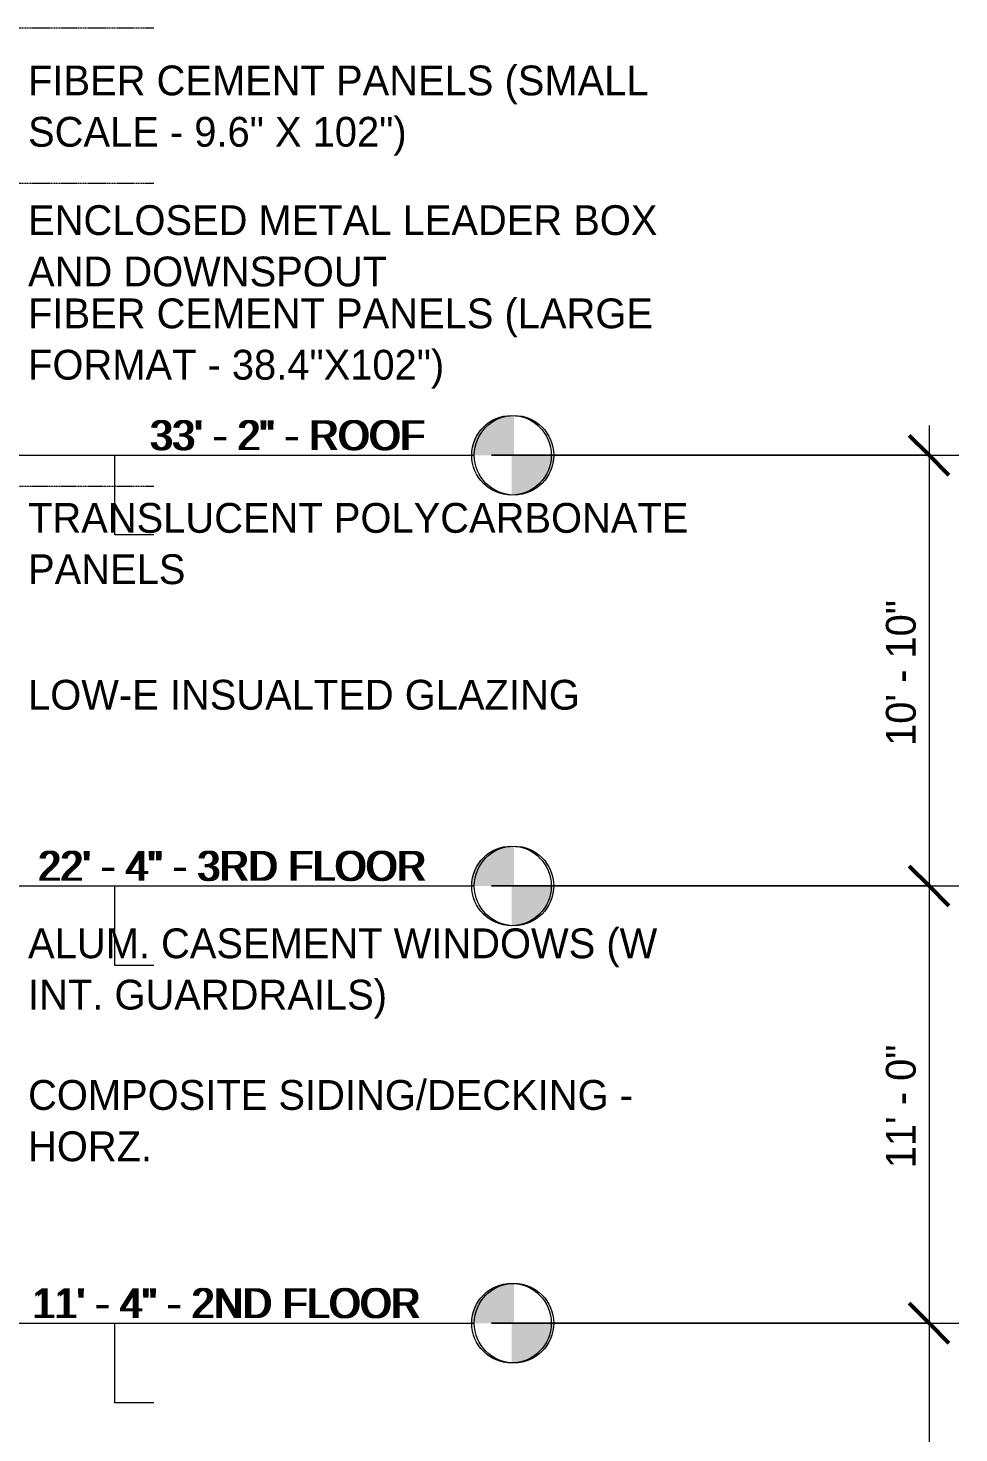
# Model space of a CAD drawing. Header units: inches. Extents: x -4169 to 1631, y -238 to 585.
# Drawn here: x -1948.9 to -1668, y 102.9 to 527 of the extents above; entities that cross this region are included whole.
import ezdxf

# ---------------------------------------------------------------- set-up
doc = ezdxf.new("R2010")
doc.units = ezdxf.units.IN
doc.header["$MEASUREMENT"] = 0
doc.linetypes.add('Aligning Line 1_8_', pattern=[0.25, 0.125, -0.125])
doc.linetypes.add('Grid Line 1_2_', pattern=[0.875, 0.5, -0.125, 0.125, -0.125])
for name, color, linetype, lineweight in [('0-1', 7, 'Continuous', 5), ('0-2', 191, 'Continuous', 5), ('0-4', 165, 'Continuous', 5), ('A-ANNO-DIMS', 211, 'Continuous', 9), ('A-ANNO-DIMS-96', 211, 'Continuous', 9), ('A-FLOR-1', 253, 'Continuous', 13), ('A-FLOR-LEVL', 51, 'Continuous', 9), ('A-FLOR-LEVL-1', 51, 'Grid Line 1_2_', 9), ('A-FLOR-LEVL-2', 9, 'Continuous', 9), ('A-FLOR-LEVL-3', 147, 'Continuous', 9), ('G-ANNO-SYMB', 111, 'Aligning Line 1_8_', 9), ('G-ANNO-SYMB-1', 9, 'Aligning Line 1_8_', 9), ('G-ANNO-SYMB-2', 147, 'Aligning Line 1_8_', 9), ('G-ANNO-TEXT', 231, 'Continuous', 9)]:
    doc.layers.add(name, color=color, linetype=linetype, lineweight=lineweight)
doc.styles.add('Century Gothic', font='ufonts.com_century-gothic.ttf', dxfattribs={"height": 9})
doc.dimstyles.new('OD__1_8__Tol__', dxfattribs={"dimscale": 12, "dimtxt": 9.397514, "dimasz": 1, "dimexe": 0.75, "dimexo": 0.5, "dimgap": 0.125, "dimtad": 1, "dimdec": 3, "dimrnd": 0.125, "dimzin": 3, "dimdsep": 46, "dimlunit": 4, "dimtxsty": 'Century Gothic', "dimblk1": 'OBLIQUE', "dimblk2": 'OBLIQUE', "dimsah": 1, "dimcen": 0.09, "dimdle": 0.75, "dimazin": 0, "dimtfac": 1, "dimtdec": 4, "dimtix": 1, "dimtmove": 0, "dimatfit": 3, "dimfxl": 1, "dimtvp": 1, "dimtfill": 1, "dimfrac": 2, "dimtolj": 1, "dimtzin": 0, "dimarcsym": 2})

# ---------------------------------------------------------------- blocks, each defined once
blk = doc.blocks.new('Level - Level Head - Circle-V49-BUILDING ELEVATION - WEST')
at = {"layer": 'A-FLOR-LEVL'}
h = blk.add_hatch(color=256, dxfattribs=at)
edge = h.paths.add_edge_path(flags=0)
edge.add_line((-1802.21, 0), (-1814.21, 0))
edge.add_arc((-1802.21, 0), 12, 90, 180, ccw=False)
edge.add_line((-1802.21, 12), (-1802.21, 0))
h = blk.add_hatch(color=256, dxfattribs=at)
edge = h.paths.add_edge_path(flags=0)
edge.add_line((-1802.21, -12), (-1802.21, 0))
edge.add_line((-1802.21, 0), (-1790.21, 0))
edge.add_arc((-1802.21, 0), 12, 270, 360, ccw=False)
at = {"layer": 'A-FLOR-LEVL-2'}
blk.add_circle((-1802.21, 0), 12, dxfattribs=at)
blk = doc.blocks.new('CTR - 2nd Phase_rvt-1-BUILDING ELEVATION - WEST')
at = {"layer": 'A-FLOR-1'}
for p, q in [((-1922.72, 398), (-1910.9, 398)), ((-1922.72, 374), (-1922.72, 398)), ((-1910.9, 374), (-1922.72, 374)), ((-1922.72, 268), (-1910.9, 268)), ((-1922.72, 244), (-1922.72, 268)), ((-1910.9, 244), (-1922.72, 244)), ((-1922.72, 136), (-1910.9, 136)), ((-1922.72, 112), (-1922.72, 136)), ((-1910.9, 112), (-1922.72, 112))]:
    blk.add_line(p, q, dxfattribs=at)
at = {"layer": 'A-FLOR-LEVL-1'}
for p, q in [((-4168.71, 398), (-1814.21, 398)), ((-4168.71, 268), (-1814.21, 268)), ((-4168.71, 136), (-1814.21, 136))]:
    blk.add_line(p, q, dxfattribs=at)
at = {"layer": 'G-ANNO-SYMB-1'}
for p, q in [((-1910.9, 526.95), (-4072, 526.95)), ((-1910.9, 388.59), (-4072, 388.59))]:
    blk.add_line(p, q, dxfattribs=at)
at = {"layer": '0-2'}
for p in [(0, 398), (0, 268), (0, 136)]:
    blk.add_blockref('Level - Level Head - Circle-V49-BUILDING ELEVATION - WEST', p, dxfattribs=at)
at = {"layer": 'A-FLOR-LEVL', "char_height": 9, "attachment_point": 1, "style": 'Century Gothic'}
for s, insert, width in [('33\' - 2" - ROOF', (-1911.58, 408.55), 104.232), ('22\' - 4" - 3RD FLOOR', (-1945.33, 278.55), 145.137), ('11\' - 4" - 2ND FLOOR', (-1947.07, 146.55), 147.258)]:
    blk.add_mtext(s, dxfattribs=dict(at, insert=insert, width=width))
blk = doc.blocks.new('CTR  - Topography_rvt-1-BUILDING ELEVATION - WEST')
at = {"layer": 'G-ANNO-SYMB-2'}
blk.add_line((-1910.9, 480), (-4072, 480), dxfattribs=at)
blk = doc.blocks.new('Level - Level Head - Circle-V50-BUILDING ELEVATION - WEST')
at = {"layer": 'A-FLOR-LEVL'}
h = blk.add_hatch(color=256, dxfattribs=at)
edge = h.paths.add_edge_path(flags=0)
edge.add_line((-1802.21, 0), (-1814.21, 0))
edge.add_arc((-1802.21, 0), 12, 90, 180, ccw=False)
edge.add_line((-1802.21, 12), (-1802.21, 0))
h = blk.add_hatch(color=256, dxfattribs=at)
edge = h.paths.add_edge_path(flags=0)
edge.add_line((-1802.21, -12), (-1802.21, 0))
edge.add_line((-1802.21, 0), (-1790.21, 0))
edge.add_arc((-1802.21, 0), 12, 270, 360, ccw=False)
at = {"layer": 'A-FLOR-LEVL-3'}
blk.add_circle((-1802.21, 0), 12, dxfattribs=at)
blk = doc.blocks.new('CTR - 1st Phase - Common Walls_rvt-1-BUILDING ELEVATION - WEST')
at = {"layer": 'A-FLOR-LEVL-1'}
for p, q in [((-4168.71, 398), (-1814.21, 398)), ((-4168.71, 268), (-1814.21, 268)), ((-4168.71, 136), (-1814.21, 136))]:
    blk.add_line(p, q, dxfattribs=at)
at = {"layer": 'G-ANNO-SYMB-2'}
for p, q in [((-1910.9, 526.95), (-4072, 526.95)), ((-1910.9, 526.95), (-4072, 526.95)), ((-1910.9, 480), (-4072, 480))]:
    blk.add_line(p, q, dxfattribs=at)
at = {"layer": '0-4'}
for p in [(0, 398), (0, 268), (0, 136)]:
    blk.add_blockref('Level - Level Head - Circle-V50-BUILDING ELEVATION - WEST', p, dxfattribs=at)
at = {"layer": 'A-FLOR-LEVL', "char_height": 9, "attachment_point": 1, "style": 'Century Gothic'}
for s, insert, width in [('33\' - 2" - ROOF', (-1911.58, 408.55), 104.232), ('22\' - 4" - 3RD FLOOR', (-1945.33, 278.55), 145.137), ('11\' - 4" - 2ND FLOOR', (-1947.07, 146.55), 147.258)]:
    blk.add_mtext(s, dxfattribs=dict(at, insert=insert, width=width))
blk = doc.blocks.new('Level - Level Head - Circle-50818-BUILDING ELEVATION - WEST')
at = {"layer": 'A-FLOR-LEVL'}
h = blk.add_hatch(color=256, dxfattribs=at)
edge = h.paths.add_edge_path(flags=0)
edge.add_line((-1802.96, 0), (-1814.96, 0))
edge.add_arc((-1802.96, 0), 12, 90, 180, ccw=False)
edge.add_line((-1802.96, 12), (-1802.96, 0))
h = blk.add_hatch(color=256, dxfattribs=at)
edge = h.paths.add_edge_path(flags=0)
edge.add_line((-1802.96, -12), (-1802.96, 0))
edge.add_line((-1802.96, 0), (-1790.96, 0))
edge.add_arc((-1802.96, 0), 12, 270, 360, ccw=False)
blk.add_circle((-1802.96, 0), 12, dxfattribs=at)
blk = doc.blocks.new('DIMBLOCK1-BUILDING ELEVATION - WEST')
at = {"layer": 'A-ANNO-DIMS-96', "lineweight": 50}
for p, q in [((-1676.95, 398), (-1682.95, 404)), ((-1676.95, 398), (-1670.95, 392)), ((-1676.95, 268), (-1682.95, 274)), ((-1676.95, 268), (-1670.95, 262))]:
    blk.add_line(p, q, dxfattribs=at)
at = {"layer": 'A-ANNO-DIMS-96'}
for p, q in [((-1676.95, 407), (-1676.95, 268)), ((-1808.96, 398), (-1667.95, 398)), ((-1676.95, 398), (-1808.96, 398)), ((-1808.96, 268), (-1667.95, 268)), ((-1676.95, 268), (-1808.96, 268))]:
    blk.add_line(p, q, dxfattribs=at)
at = {"layer": 'A-ANNO-DIMS-96', "color": 0, "insert": (-1689.99, 310.25), "char_height": 9, "width": 54.5951, "attachment_point": 1, "rotation": 90, "line_spacing_factor": 0.984502, "style": 'Century Gothic', "bg_fill": 3, "box_fill_scale": 1.25, "bg_fill_color": 256, "bg_fill_true_color": 13158600, "bg_fill_transparency": 0}
blk.add_mtext('10\' - 10"', dxfattribs=at)
blk = doc.blocks.new('_Oblique')
at = {"color": 0, "linetype": 'ByBlock', "lineweight": -2}
blk.add_line((-0.5, -0.5), (0.5, 0.5), dxfattribs=at)
blk = doc.blocks.new('DIMBLOCK2-BUILDING ELEVATION - WEST')
at = {"layer": 'A-ANNO-DIMS-96', "lineweight": 50}
for p, q in [((-1676.95, 268), (-1682.95, 274)), ((-1676.95, 268), (-1670.95, 262)), ((-1676.95, 136), (-1682.95, 142)), ((-1676.95, 136), (-1670.95, 130))]:
    blk.add_line(p, q, dxfattribs=at)
at = {"layer": 'A-ANNO-DIMS-96'}
for p, q in [((-1808.96, 268), (-1667.95, 268)), ((-1676.95, 268), (-1808.96, 268)), ((-1676.95, 268), (-1676.95, 136)), ((-1808.96, 136), (-1667.95, 136)), ((-1676.95, 136), (-1808.96, 136))]:
    blk.add_line(p, q, dxfattribs=at)
at = {"layer": 'A-ANNO-DIMS-96', "color": 0, "insert": (-1689.99, 182.76), "char_height": 9, "width": 46.1821, "attachment_point": 1, "rotation": 90, "line_spacing_factor": 0.984502, "style": 'Century Gothic', "bg_fill": 3, "box_fill_scale": 1.25, "bg_fill_color": 256, "bg_fill_true_color": 13158600, "bg_fill_transparency": 0}
blk.add_mtext('11\' - 0"', dxfattribs=at)
blk = doc.blocks.new('DIMBLOCK3-BUILDING ELEVATION - WEST')
at = {"layer": 'A-ANNO-DIMS-96', "lineweight": 50}
for p, q in [((-1676.95, 136), (-1682.95, 142)), ((-1676.95, 136), (-1670.95, 130)), ((-1676.95, 0), (-1682.95, 6)), ((-1676.95, 0), (-1670.95, -6))]:
    blk.add_line(p, q, dxfattribs=at)
at = {"layer": 'A-ANNO-DIMS-96'}
for p, q in [((-1808.96, 136), (-1667.95, 136)), ((-1676.95, 136), (-1808.96, 136)), ((-1676.95, 136), (-1676.95, 0)), ((-1808.96, 0), (-1667.95, 0)), ((-1676.95, 0), (-1808.96, 0))]:
    blk.add_line(p, q, dxfattribs=at)
at = {"layer": 'A-ANNO-DIMS-96', "color": 0, "insert": (-1689.99, 48.76), "char_height": 9, "width": 46.1821, "attachment_point": 1, "rotation": 90, "line_spacing_factor": 0.984502, "style": 'Century Gothic', "bg_fill": 3, "box_fill_scale": 1.25, "bg_fill_color": 256, "bg_fill_true_color": 13158600, "bg_fill_transparency": 0}
blk.add_mtext('11\' - 4"', dxfattribs=at)

msp = doc.modelspace()

# ---------------------------------------------------------------- linework, layer by layer
at = {"layer": 'A-FLOR-LEVL-1'}
for p, q in [((-4167.9645, 398), (-1814.9564, 398)), ((-4167.9645, 268), (-1814.9564, 268)), ((-4167.9645, 136), (-1814.9564, 136))]:
    msp.add_line(p, q, dxfattribs=at)
at = {"layer": 'G-ANNO-SYMB'}
for p, q in [((-1910.8965, 526.9531), (-4072.0005, 526.9531)), ((-1910.8965, 480), (-4072.0005, 480))]:
    msp.add_line(p, q, dxfattribs=at)

# ---------------------------------------------------------------- block references
at = {"layer": '0-1'}
for name in ['CTR - 2nd Phase_rvt-1-BUILDING ELEVATION - WEST', 'CTR - 1st Phase - Common Walls_rvt-1-BUILDING ELEVATION - WEST', 'CTR  - Topography_rvt-1-BUILDING ELEVATION - WEST']:
    msp.add_blockref(name, (0, 0), dxfattribs=at)
at = {"layer": 'A-FLOR-LEVL'}
for p in [(0, 398), (0, 268), (0, 136)]:
    msp.add_blockref('Level - Level Head - Circle-50818-BUILDING ELEVATION - WEST', p, dxfattribs=at)

# ---------------------------------------------------------------- texts
at = {"layer": 'A-FLOR-LEVL', "char_height": 9, "attachment_point": 1, "style": 'Century Gothic'}
for s, insert, width in [('33\' - 2" - ROOF', (-1912.3286, 408.5508), 104.232), ('22\' - 4" - 3RD FLOOR', (-1946.0798, 278.5508), 145.137), ('11\' - 4" - 2ND FLOOR', (-1947.8184, 146.5508), 147.258)]:
    msp.add_mtext(s, dxfattribs=dict(at, insert=insert, width=width))
at = {"layer": 'G-ANNO-TEXT', "char_height": 9, "attachment_point": 1, "style": 'Century Gothic'}
for s, insert, width in [('FIBER CEMENT PANELS (SMALL', (-1948.8644, 515.6488), 221.19), ('SCALE - 9.6" X 102")', (-1948.8644, 500.1488), 139.986), ('ENCLOSED METAL LEADER BOX', (-1948.8644, 473.484), 228.159), ('AND DOWNSPOUT', (-1948.8644, 457.984), 136.956), ('FIBER CEMENT PANELS (LARGE', (-1948.8644, 445.3332), 222.402), ('FORMAT - 38.4"X102")', (-1948.8644, 429.8332), 156.348), ('TRANSLUCENT POLYCARBONATE', (-1948.8644, 383.6037), 239.37), ('PANELS', (-1948.8644, 368.1037), 54.843), ('LOW-E INSUALTED GLAZING', (-1948.8644, 330.2098), 204.222), ('ALUM. CASEMENT WINDOWS (W', (-1948.8644, 255.1756), 239.673), ('INT. GUARDRAILS)', (-1948.8644, 239.6756), 132.108), ('COMPOSITE SIDING/DECKING -', (-1948.8644, 209.4009), 232.704), ('HORZ.', (-1948.8644, 193.9009), 44.844)]:
    msp.add_mtext(s, dxfattribs=dict(at, insert=insert, width=width))

# ---------------------------------------------------------------- next in the draw order: dimensions: what is measured, and where the dimension line sits
at = {"layer": 'A-ANNO-DIMS'}
dim = msp.add_linear_dim(base=(-1676.9541, 268), p1=(-1814.9564, 398), p2=(-1814.9564, 268), angle=90, dimstyle='OD__1_8__Tol__', override={"dimpost": '<>', "dimfxl": 130}, dxfattribs=at)
dim.commit()
dim.dimension.update_dxf_attribs({"geometry": 'DIMBLOCK1-BUILDING ELEVATION - WEST', "text_midpoint": (-1683.1805, 333)})

# ---------------------------------------------------------------- next in the draw order: dimensions: what is measured, and where the dimension line sits
dim = msp.add_linear_dim(base=(-1676.9541, 136), p1=(-1814.9564, 268), p2=(-1814.9564, 136), angle=90, dimstyle='OD__1_8__Tol__', override={"dimpost": '<>', "dimfxl": 132}, dxfattribs=at)
dim.commit()
dim.dimension.update_dxf_attribs({"geometry": 'DIMBLOCK2-BUILDING ELEVATION - WEST', "text_midpoint": (-1683.1805, 202)})

# ---------------------------------------------------------------- next in the draw order: dimensions: what is measured, and where the dimension line sits
dim = msp.add_linear_dim(base=(-1676.9541, 0), p1=(-1814.9564, 136), p2=(-1814.9564, 0), angle=90, dimstyle='OD__1_8__Tol__', override={"dimpost": '<>', "dimfxl": 136}, dxfattribs=at)
dim.commit()
dim.dimension.update_dxf_attribs({"geometry": 'DIMBLOCK3-BUILDING ELEVATION - WEST', "text_midpoint": (-1683.0673, 68)})

doc.saveas('drawing.dxf')
